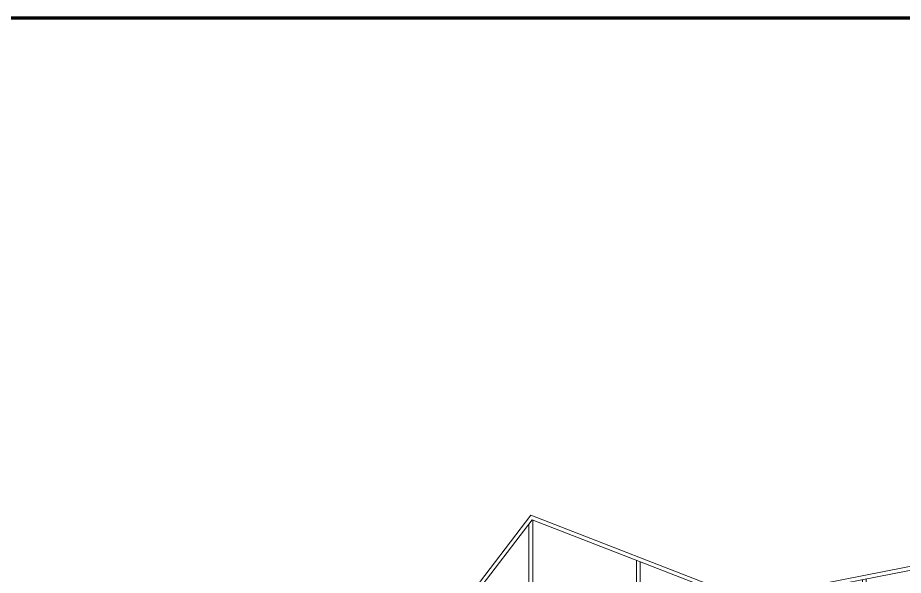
# Model space of a CAD drawing. Header units: metres. Extents: x 51 to 18146, y -212 to 18074.
# Drawn here: x 81.03 to 104.94, y 152.43 to 167.47 of the extents above; entities that cross this region are included whole.
import ezdxf

# ---------------------------------------------------------------- set-up
doc = ezdxf.new("R2010")
doc.units = ezdxf.units.M
doc.linetypes.add('DASHED2', pattern=[0.375, 0.25, -0.125])
for name, color, linetype, lineweight in [('P0 - Paredes', 250, 'Continuous', 20), ('Rebars', 252, 'Continuous', 5), ('ZONAS', 20, 'Continuous', 50)]:
    doc.layers.add(name, color=color, linetype=linetype, lineweight=lineweight)

# ---------------------------------------------------------------- blocks, each defined once
blk = doc.blocks.new('FD')
at = {"layer": 'Rebars', "color": 9, "linetype": 'DASHED2', "true_color": 0xc7c8ca}
for p, q in [((0.086133, 0.140182), (0.086133, 0.143955)), ((0.086033, 0.140182), (0.086033, 0.143851)), ((0.098233, 0.140182), (0.098233, 0.14297)), ((0.088933, 0.140182), (0.088933, 0.142869)), ((0.089033, 0.140182), (0.089033, 0.14283)), ((0.098333, 0.140182), (0.098333, 0.142892)), ((0.095033, 0.140182), (0.095033, 0.142345)), ((0.095133, 0.140182), (0.095133, 0.142364)), ((0.091833, 0.140182), (0.091833, 0.141744)), ((0.091933, 0.140182), (0.091933, 0.141739))]:
    blk.add_line(p, q, dxfattribs=at)
blk.add_lwpolyline([(0.098283, 0.143082), (0.101333, 0.140082), (0.083033, 0.140082), (0.086083, 0.144082), (0.091883, 0.141832), (0.098283, 0.143082)], dxfattribs=at)
blk.add_lwpolyline([(0.09825, 0.142973), (0.101088, 0.140182), (0.083235, 0.140182), (0.086117, 0.143961), (0.091874, 0.141728)], close=True, dxfattribs=at)

msp = doc.modelspace()

# ---------------------------------------------------------------- linework, layer by layer
at = {"layer": 'ZONAS', "color": 8, "lineweight": 140}
msp.add_lwpolyline([(131.252, 125.188), (51.493, 125.188), (51.493, 167.472), (131.252, 167.472)], close=True, dxfattribs=at)

# ---------------------------------------------------------------- block references
at = {"layer": 'P0 - Paredes', "color": 85, "true_color": 0x58ba48, "xscale": 999.9999999516758, "yscale": 999.9999999516758, "zscale": 999.9999999516758}
msp.add_blockref('FD', (8.801, 9.965), dxfattribs=at)

doc.saveas('drawing.dxf')
